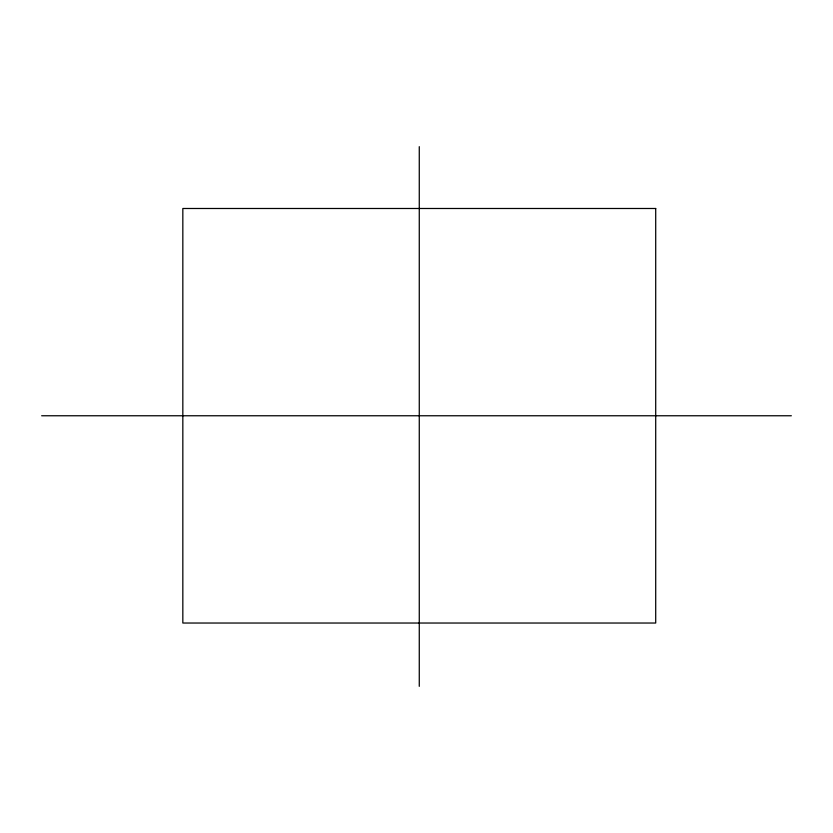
<?xml version="1.0" encoding="UTF-8"?>
<svg xmlns="http://www.w3.org/2000/svg" width="833" height="833" viewBox="0 0 833 833"><rect width="100%" height="100%" fill="white"/><g stroke="black" fill="none" stroke-linecap="round" stroke-linejoin="round"><path stroke-width="1.25" d="M41.65 415.761L791.35 415.761M419.27 146.66L419.27 686.34M655.706 208.489L182.833 208.489L182.833 623.032L655.706 623.032L655.706 208.489"/></g></svg>
